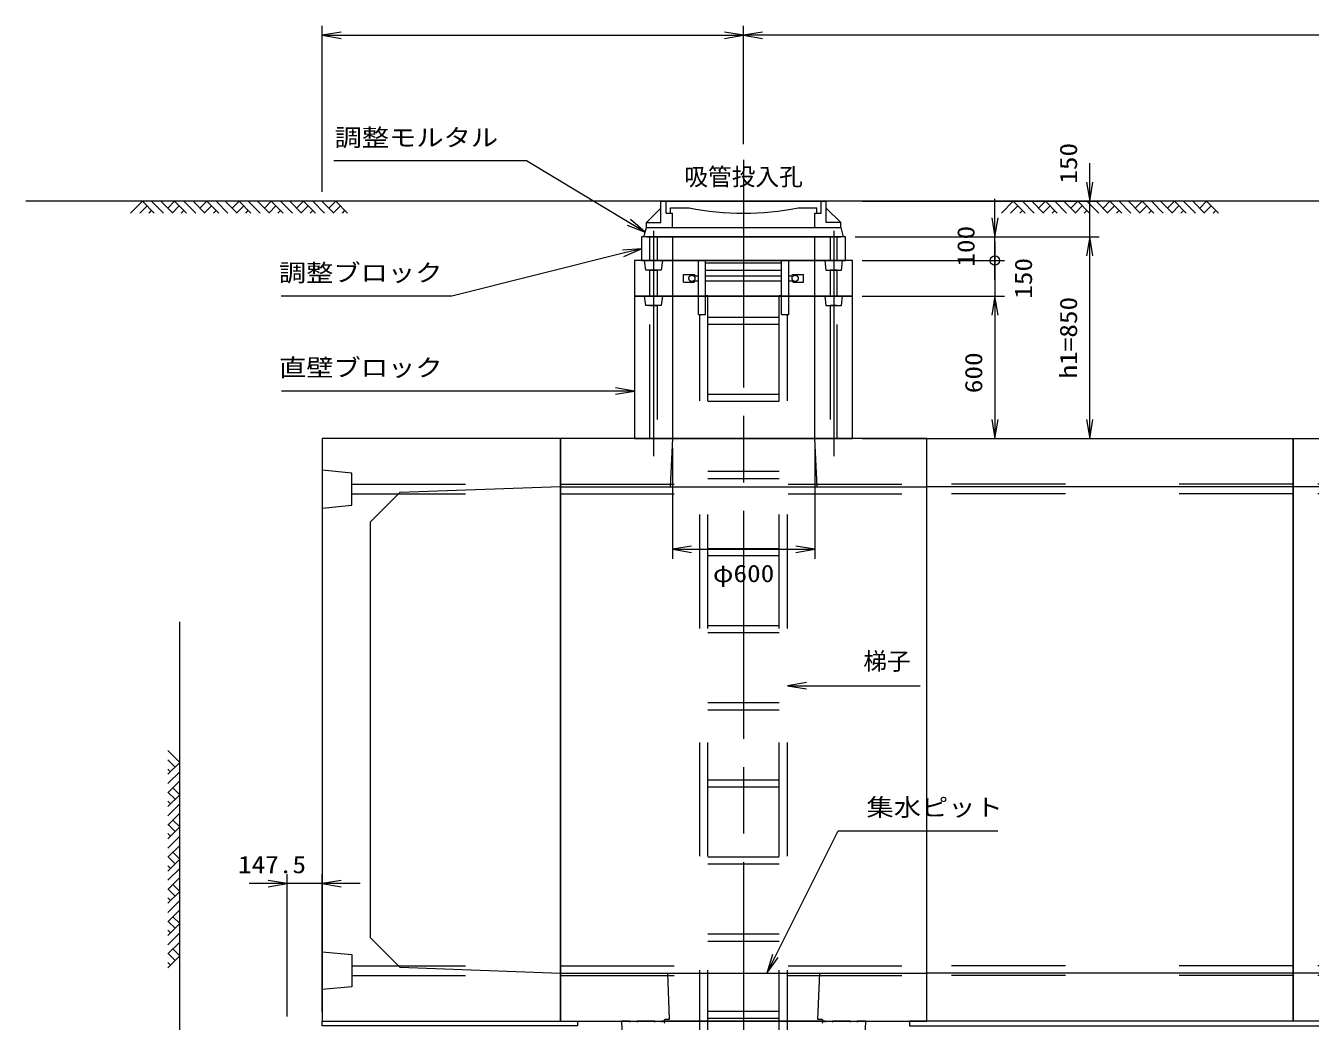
# Model space of a CAD drawing. Units: millimetres at full size. Extents: x 0 to 33600, y -55520 to -31760.
# Drawn here: x 16455 to 21873, y -39966 to -35770 of the extents above; entities that cross this region are included whole.
import ezdxf
from ezdxf.enums import TextEntityAlignment as Align

# ---------------------------------------------------------------- set-up
doc = ezdxf.new("R2010")
doc.units = ezdxf.units.MM
doc.header["$LTSCALE"] = 80.0044
doc.linetypes.add('CHAIN', pattern=[18.5, 12, -1.5, 3.5, -1.5])
doc.linetypes.add('DASHED_SPACED', pattern=[12, 6, -6])
for name, color, linetype, lineweight in [('0_2', 4, 'Continuous', 13), ('FRP', 4, 'DASHED_SPACED', 13), ('寸法', 6, 'Continuous', 13), ('文字', 2, 'Continuous', 13), ('ﾊｯﾁﾝｸﾞ', 4, 'Continuous', 9)]:
    doc.layers.add(name, color=color, linetype=linetype, lineweight=lineweight)
doc.styles.add('ＭＳ ゴシック', font='')
doc.styles.get('ＭＳ ゴシック').set_extended_font_data('MS Gothic')

# ---------------------------------------------------------------- blocks, each defined once
blk = doc.blocks.new('open_arrow')
at = {"color": 0, "linetype": 'Continuous', "lineweight": -2}
blk.add_lwpolyline([(7.5, 1.25), (0, 0), (7.5, -1.25)], dxfattribs=at)
blk = doc.blocks.new('dimension_origin')
at = {"color": 0, "linetype": 'Continuous', "lineweight": -2}
blk.add_circle((0, 0), 1.25, dxfattribs=at)

msp = doc.modelspace()

# ---------------------------------------------------------------- linework, layer by layer
at = {"layer": '0_2', "color": 2, "linetype": 'CHAIN'}
for p, q in [((19482.5, -36335), (19482.5, -40934.49)), ((19102.5, -36635), (19102.5, -37585)), ((19862.5, -36635), (19862.5, -37585))]:
    msp.add_line(p, q, dxfattribs=at)
at = {"layer": '0_2'}
for p, q in [((29590, -36510), (16455, -36510)), ((19133.5, -36510), (19831.5, -36510)), ((19133.5, -36600), (19133.5, -36510)), ((19155.5, -36560), (19155.5, -36510)), ((19809.5, -36560), (19809.5, -36510)), ((19831.5, -36600), (19831.5, -36510)), ((19072.5, -36600), (19133.5, -36539)), ((19155.5, -36560), (19182.5, -36560)), ((19174, -36538), (19252.5, -36538)), ((19174, -36560), (19174, -36538)), ((19182.5, -36620), (19182.5, -36560)), ((19712.5, -36538), (19791, -36538)), ((19782.5, -36560), (19809.5, -36560)), ((19782.5, -36620), (19782.5, -36560)), ((19791, -36560), (19791, -36538)), ((19831.5, -36539), (19892.5, -36600)), ((19072.5, -36620), (19072.5, -36600)), ((19072.5, -36600), (19133.5, -36600)), ((19072.5, -36620), (19892.5, -36620)), ((19892.5, -36600), (19831.5, -36600)), ((19892.5, -36620), (19892.5, -36600)), ((19072.5, -36660), (19892.5, -36660))]:
    msp.add_line(p, q, dxfattribs=at)
at = {"layer": '0_2', "linetype": 'DASHED_SPACED'}
for p, q in [((17830, -37703), (18710, -37703)), ((18710, -37703), (20255, -37703)), ((21800, -37703), (20255, -37703)), ((23345, -37703), (21800, -37703)), ((17830, -37743), (18710, -37743)), ((18710, -37743), (20255, -37743)), ((21800, -37743), (20255, -37743)), ((23345, -37743), (21800, -37743)), ((17830, -39733), (18710, -39733)), ((18710, -39733), (20255, -39733)), ((21800, -39733), (20255, -39733)), ((23345, -39733), (21800, -39733)), ((17830, -39773), (18710, -39773)), ((18710, -39773), (20255, -39773)), ((21800, -39773), (20255, -39773)), ((23345, -39773), (21800, -39773))]:
    msp.add_line(p, q, dxfattribs=at)
at = {"layer": '0_2', "color": 3}
for p, q in [((18710, -37713), (20255, -37713)), ((21800, -37713), (20255, -37713)), ((23345, -37713), (21800, -37713)), ((18710, -39763), (20255, -39763)), ((21800, -39763), (20255, -39763)), ((23345, -39763), (21800, -39763))]:
    msp.add_line(p, q, dxfattribs=at)
at = {"layer": '0_2'}
msp.add_lwpolyline([(19072.5, -36620), (19892.5, -36620), (19902.5, -36660), (19062.5, -36660)], close=True, dxfattribs=at)
at = {"layer": '0_2', "color": 3}
for points in [[(19052.5, -36760), (19912.5, -36760), (19912.5, -36660), (19052.5, -36660)], [(19182.5, -36910), (19782.5, -36910), (19782.5, -36660), (19182.5, -36660)], [(19182.5, -36760), (19782.5, -36760), (19782.5, -36660), (19182.5, -36660)], [(19022.5, -36910), (19942.5, -36910), (19942.5, -36760), (19022.5, -36760)], [(19022.5, -37510), (19942.5, -37510), (19942.5, -36910), (19022.5, -36910)], [(19182.5, -37510), (19782.5, -37510), (19782.5, -36910), (19182.5, -36910)], [(18710, -37510), (17705, -37510), (17705, -39966), (18710, -39966)], [(18710, -39966), (20255, -39966), (20255, -37510), (18710, -37510)], [(19172.5, -37713), (19792.5, -37713), (19782.5, -37510), (19182.5, -37510)], [(21800, -39966), (20255, -39966), (20255, -37510), (21800, -37510)], [(23345, -39966), (21800, -39966), (21800, -37510), (23345, -37510)], [(19794.74, -39957), (19814.02, -39957), (19817.02, -39966), (19147.98, -39966), (19150.98, -39957), (19170.26, -39957), (19162.5, -39763), (19802.5, -39763)]]:
    msp.add_lwpolyline(points, close=True, dxfattribs=at)
at = {"layer": '0_2', "linetype": 'DASHED_SPACED'}
for points in [[(19117.5, -36760), (19087.5, -36760), (19087.5, -36660), (19117.5, -36660)], [(19847.5, -36760), (19877.5, -36760), (19877.5, -36660), (19847.5, -36660)], [(19135, -36800), (19070, -36800), (19065, -36760), (19140, -36760)], [(19830, -36800), (19895, -36800), (19900, -36760), (19825, -36760)], [(19117.5, -36910), (19087.5, -36910), (19087.5, -36800), (19117.5, -36800)], [(19847.5, -36910), (19877.5, -36910), (19877.5, -36800), (19847.5, -36800)], [(19135, -36950), (19070, -36950), (19065, -36910), (19140, -36910)], [(19830, -36950), (19895, -36950), (19900, -36910), (19825, -36910)], [(19117.5, -37510), (19087.5, -37510), (19087.5, -36950), (19117.5, -36950)], [(19847.5, -37510), (19877.5, -37510), (19877.5, -36950), (19847.5, -36950)], [(17705, -37803), (17830, -37790.5), (17830, -37655.5), (17705, -37643)], [(17705, -39673), (17830, -39685.5), (17830, -39820.5), (17705, -39833)]]:
    msp.add_lwpolyline(points, close=True, dxfattribs=at)
at = {"layer": '0_2', "color": 3}
for points in [[(19182.5, -36660), (19782.5, -36660), (19182.5, -36660)], [(18710, -37713), (18033, -37738), (17908, -37863), (17908, -39613), (18033, -39738), (18710, -39763)], [(19005.62, -39970.5), (19003.12, -39966), (18967.46, -39966), (18987.46, -40469)], [(19110.62, -39970.5), (19108.12, -39966), (19033.12, -39966), (19030.62, -39970.5)], [(19150.98, -39975), (19147.98, -39966), (19138.12, -39966), (19135.62, -39970.5)], [(19829.38, -39970.5), (19826.88, -39966), (19817.02, -39966), (19814.02, -39975)], [(19934.38, -39970.5), (19931.88, -39966), (19856.88, -39966), (19854.38, -39970.5)], [(19977.54, -40469), (19997.54, -39966), (19961.88, -39966), (19959.38, -39970.5)]]:
    msp.add_lwpolyline(points, dxfattribs=at)
at = {"layer": '0_2'}
msp.add_lwpolyline([(17557.5, -40286), (17105, -40286), (17105, -38283)], dxfattribs=at)
at = {"layer": '0_2', "color": 7}
msp.add_lwpolyline([(17705, -39966), (18782.5, -39966), (18782.5, -39986), (17705, -39986)], close=True, dxfattribs=at)
at = {"layer": '0_2'}
msp.add_arc((19482.5, -35346.73), 1213.27, 259.07231, 280.92769, dxfattribs=at)
at = {"layer": 'FRP'}
for p, q in [((19291.86, -36987.45), (19291.86, -36760)), ((19291.86, -36760), (19321.86, -36760)), ((19321.86, -36987.45), (19321.86, -36760)), ((19321.86, -36770), (19643.14, -36770)), ((19643.14, -36987.45), (19643.14, -36760)), ((19643.14, -36760), (19673.14, -36760)), ((19673.14, -36987.45), (19673.14, -36760)), ((19229.5, -36818.5), (19274.3, -36818.5)), ((19229.5, -36851.5), (19229.5, -36818.5)), ((19274.3, -36818.5), (19278.5, -36824)), ((19278.5, -36824), (19291.86, -36824)), ((19321.86, -36800), (19643.14, -36800)), ((19321.86, -36824), (19643.14, -36824)), ((19673.14, -36824), (19686.5, -36824)), ((19686.5, -36824), (19690.7, -36818.5)), ((19690.7, -36818.5), (19735.5, -36818.5)), ((19735.5, -36851.5), (19735.5, -36818.5)), ((19735.5, -36851.5), (19735.5, -36818.5)), ((19229.5, -36851.5), (19273.79, -36851.5)), ((19273.79, -36851.5), (19278.5, -36846)), ((19278.5, -36846), (19291.86, -36846)), ((19321.86, -36846), (19643.14, -36846)), ((19673.14, -36846), (19686.5, -36846)), ((19686.5, -36846), (19691.2, -36851.5)), ((19691.2, -36851.5), (19735.5, -36851.5)), ((19321.86, -36907.45), (19332.5, -36907.45)), ((19332.5, -40231), (19332.5, -36907.45)), ((19632.5, -40231), (19632.5, -36907.45)), ((19632.5, -36907.45), (19643.14, -36907.45)), ((19291.86, -36987.45), (19321.86, -36987.45)), ((19297.5, -40231), (19297.5, -36987.45)), ((19332.5, -36998), (19632.5, -36998)), ((19643.14, -36987.45), (19673.14, -36987.45)), ((19667.5, -40231), (19667.5, -36987.45)), ((19332.5, -37028), (19632.5, -37028)), ((19332.5, -37323), (19632.5, -37323)), ((19332.5, -37353), (19632.5, -37353)), ((19332.5, -37648), (19632.5, -37648)), ((19332.5, -37678), (19632.5, -37678)), ((19332.5, -37973), (19632.5, -37973)), ((19332.5, -38003), (19632.5, -38003)), ((19332.5, -38298), (19632.5, -38298)), ((19332.5, -38328), (19632.5, -38328)), ((19332.5, -38623), (19632.5, -38623)), ((19332.5, -38653), (19632.5, -38653)), ((19332.5, -38948), (19632.5, -38948)), ((19332.5, -38978), (19632.5, -38978)), ((19332.5, -39273), (19632.5, -39273)), ((19332.5, -39303), (19632.5, -39303)), ((19332.5, -39598), (19632.5, -39598)), ((19332.5, -39628), (19632.5, -39628)), ((19332.5, -39923), (19632.5, -39923)), ((19332.5, -39953), (19632.5, -39953))]:
    msp.add_line(p, q, dxfattribs=at)
for centre in [(19264.68, -36835), (19700.32, -36835)]:
    msp.add_circle(centre, 13, dxfattribs=at)
at = {"layer": '寸法'}
for p, q in [((17705, -36470), (17705, -35770)), ((17705, -35810), (19482.5, -35810)), ((19482.5, -36270), (19482.5, -35770)), ((19482.5, -36230), (19482.5, -35770)), ((27440, -35810), (19482.5, -35810)), ((20942.5, -36820), (20942.5, -36350)), ((19982.5, -36510), (20982.5, -36510)), ((20542.5, -36840), (20542.5, -36500)), ((19952.5, -36660), (20582.5, -36660)), ((19982.5, -36660), (20982.5, -36660)), ((19982.5, -36660), (20982.5, -36660)), ((20942.5, -37510), (20942.5, -36660)), ((20542.5, -36680), (20542.5, -37070)), ((19982.5, -36760), (20582.5, -36760)), ((19982.5, -36760), (20582.5, -36760)), ((19982.5, -36910), (20582.5, -36910)), ((19982.5, -36910), (20582.5, -36910)), ((20542.5, -36910), (20542.5, -37510)), ((19982.5, -37510), (20982.5, -37510)), ((19982.5, -37510), (20582.5, -37510)), ((19182.5, -37550), (19182.5, -38016.53)), ((19782.5, -37550), (19782.5, -38016.53)), ((19182.5, -37976.53), (19782.5, -37976.53)), ((17865, -39386), (17397.5, -39386)), ((17557.5, -39946), (17557.5, -39346)), ((17705, -39926), (17705, -39346))]:
    msp.add_line(p, q, dxfattribs=at)
for points in [[(19067.5, -36640), (18998.9, -36598.84), (18567.5, -36340), (17754.17, -36340)], [(19052.5, -36710), (18974.89, -36729.4), (18252.5, -36910), (17532.5, -36910)], [(19022.5, -37310), (18942.5, -37310), (18253.17, -37310), (17533.17, -37310)], [(19667.5, -38552), (19747.5, -38552), (20227.65, -38552)], [(19580.83, -39763), (19616.61, -39691.45), (19880.83, -39163), (20554.17, -39163)]]:
    msp.add_lwpolyline(points, dxfattribs=at)
at = {"layer": 'ﾊｯﾁﾝｸﾞ'}
for p, q in [((16897.35, -36560), (16947.35, -36510)), ((16947.35, -36510), (16997.35, -36560)), ((16986.24, -36510), (17036.24, -36560)), ((17025.13, -36510), (17075.13, -36560)), ((17054.18, -36539.05), (17083.24, -36510)), ((17083.24, -36510), (17133.24, -36560)), ((17122.13, -36510), (17172.13, -36560)), ((17161.02, -36510), (17211.02, -36560)), ((17190.07, -36539.05), (17219.12, -36510)), ((17219.12, -36510), (17269.12, -36560)), ((17258.01, -36510), (17308.01, -36560)), ((17296.9, -36510), (17346.9, -36560)), ((17325.95, -36539.05), (17355, -36510)), ((17355, -36510), (17405, -36560)), ((17393.89, -36510), (17443.89, -36560)), ((17432.78, -36510), (17482.78, -36560)), ((17461.83, -36539.05), (17490.88, -36510)), ((17490.88, -36510), (17540.88, -36560)), ((17529.77, -36510), (17579.77, -36560)), ((17568.66, -36510), (17618.66, -36560)), ((17597.71, -36539.05), (17626.76, -36510)), ((17626.76, -36510), (17676.76, -36560)), ((17665.65, -36510), (17715.65, -36560)), ((17704.54, -36510), (17754.54, -36560)), ((17733.59, -36539.05), (17762.65, -36510)), ((17762.65, -36510), (17812.65, -36560)), ((20569.85, -36560), (20619.85, -36510)), ((20619.85, -36510), (20669.85, -36560)), ((20658.74, -36510), (20708.74, -36560)), ((20697.63, -36510), (20747.63, -36560)), ((20726.68, -36539.05), (20755.74, -36510)), ((20755.74, -36510), (20805.74, -36560)), ((20794.63, -36510), (20844.63, -36560)), ((20833.52, -36510), (20883.52, -36560)), ((20862.57, -36539.05), (20891.62, -36510)), ((20891.62, -36510), (20941.62, -36560)), ((20930.51, -36510), (20980.51, -36560)), ((20969.4, -36510), (21019.4, -36560)), ((20998.45, -36539.05), (21027.5, -36510)), ((21027.5, -36510), (21077.5, -36560)), ((21066.39, -36510), (21116.39, -36560)), ((21105.28, -36510), (21155.28, -36560)), ((21134.33, -36539.05), (21163.38, -36510)), ((21163.38, -36510), (21213.38, -36560)), ((21202.27, -36510), (21252.27, -36560)), ((21241.16, -36510), (21291.16, -36560)), ((21270.21, -36539.05), (21299.26, -36510)), ((21299.26, -36510), (21349.26, -36560)), ((21338.15, -36510), (21388.15, -36560)), ((21377.04, -36510), (21427.04, -36560)), ((21406.09, -36539.05), (21435.15, -36510)), ((21435.15, -36510), (21485.15, -36560)), ((16936.24, -36560), (16966.8, -36529.44)), ((16975.13, -36560), (16986.24, -36548.89)), ((17073.63, -36558.5), (17102.68, -36529.44)), ((17111.02, -36560), (17122.13, -36548.89)), ((17209.51, -36558.5), (17238.56, -36529.44)), ((17246.9, -36560), (17258.01, -36548.89)), ((17345.39, -36558.5), (17374.44, -36529.44)), ((17382.78, -36560), (17393.89, -36548.89)), ((17481.28, -36558.5), (17510.33, -36529.44)), ((17518.66, -36560), (17529.77, -36548.89)), ((17617.16, -36558.5), (17646.21, -36529.44)), ((17654.54, -36560), (17665.65, -36548.89)), ((17753.04, -36558.5), (17782.09, -36529.44)), ((17790.43, -36560), (17801.54, -36548.89)), ((20608.74, -36560), (20639.3, -36529.44)), ((20647.63, -36560), (20658.74, -36548.89)), ((20746.13, -36558.5), (20775.18, -36529.44)), ((20783.52, -36560), (20794.63, -36548.89)), ((20882.01, -36558.5), (20911.06, -36529.44)), ((20919.4, -36560), (20930.51, -36548.89)), ((21017.89, -36558.5), (21046.94, -36529.44)), ((21055.28, -36560), (21066.39, -36548.89)), ((21153.78, -36558.5), (21182.83, -36529.44)), ((21191.16, -36560), (21202.27, -36548.89)), ((21289.66, -36558.5), (21318.71, -36529.44)), ((21327.04, -36560), (21338.15, -36548.89)), ((21425.54, -36558.5), (21454.59, -36529.44)), ((21462.93, -36560), (21474.04, -36548.89)), ((17055, -38825.35), (17105, -38875.35)), ((17055, -38864.24), (17085.56, -38894.8)), ((17105, -38875.35), (17055, -38925.35)), ((17055, -38903.13), (17066.11, -38914.24)), ((17105, -38914.24), (17055, -38964.24)), ((17105, -38953.13), (17055, -39003.13)), ((17056.5, -39001.63), (17085.56, -39030.68)), ((17075.95, -38982.18), (17105, -39011.24)), ((17105, -39011.24), (17055, -39061.24)), ((17055, -39039.02), (17066.11, -39050.13)), ((17105, -39050.13), (17055, -39100.13)), ((17105, -39089.02), (17055, -39139.02)), ((17105, -39147.12), (17055, -39197.12)), ((17056.5, -39137.51), (17085.56, -39166.56)), ((17075.95, -39118.07), (17105, -39147.12)), ((17055, -39174.9), (17066.11, -39186.01)), ((17105, -39186.01), (17055, -39236.01)), ((17105, -39224.9), (17055, -39274.9)), ((17056.5, -39273.39), (17085.56, -39302.44)), ((17075.95, -39253.95), (17105, -39283)), ((17105, -39283), (17055, -39333)), ((17055, -39310.78), (17066.11, -39321.89)), ((17105, -39321.89), (17055, -39371.89)), ((17105, -39360.78), (17055, -39410.78)), ((17105, -39418.88), (17055, -39468.88)), ((17056.5, -39409.28), (17085.56, -39438.33)), ((17075.95, -39389.83), (17105, -39418.88)), ((17055, -39446.66), (17066.11, -39457.77)), ((17105, -39457.77), (17055, -39507.77)), ((17105, -39496.66), (17055, -39546.66)), ((17056.5, -39545.16), (17085.56, -39574.21)), ((17075.95, -39525.71), (17105, -39554.76)), ((17105, -39554.76), (17055, -39604.76)), ((17055, -39582.54), (17066.11, -39593.65)), ((17105, -39593.65), (17055, -39643.65)), ((17105, -39632.54), (17055, -39682.54)), ((17105, -39690.65), (17055, -39740.65)), ((17056.5, -39681.04), (17085.56, -39710.09)), ((17075.95, -39661.59), (17105, -39690.65)), ((17055, -39718.43), (17066.11, -39729.54))]:
    msp.add_line(p, q, dxfattribs=at)
msp.add_lwpolyline([(20182.5, -39986), (27440.5, -39986), (27440.5, -39966), (20182.5, -39966)], close=True, dxfattribs=at)

# ---------------------------------------------------------------- block references
at = {"layer": '寸法', "xscale": 10.7, "yscale": 10.7}
for p in [(17705, -35810), (19482.5, -35810), (19182.5, -37976.53), (19667.5, -38552), (17705, -39386)]:
    msp.add_blockref('open_arrow', p, dxfattribs=at)
at = {"layer": '寸法'}
for name, p, xscale, yscale, rotation in [('open_arrow', (19482.5, -35810), 10.7, 10.7, 180), ('open_arrow', (20942.5, -36510), 10.7, 10.7, 90), ('open_arrow', (19067.5, -36640), 10.7, 10.7, 149), ('open_arrow', (20542.5, -36660), 10.7, 10.7, 90), ('open_arrow', (20942.5, -36660), 10.7, 10.7, 270), ('open_arrow', (20942.5, -36660), 10.7, 10.7, 270), ('open_arrow', (19052.5, -36710), 10.7, 10.7, 194), ('dimension_origin', (20542.5, -36760), 16, 16, 90), ('dimension_origin', (20542.5, -36760), 16, 16, 270), ('open_arrow', (20542.5, -36910), 10.7, 10.7, 270), ('open_arrow', (20542.5, -36910), 10.7, 10.7, 270), ('open_arrow', (19022.5, -37310), 10.7, 10.7, 180), ('open_arrow', (20542.5, -37510), 10.7, 10.7, 90), ('open_arrow', (20942.5, -37510), 10.7, 10.7, 90), ('open_arrow', (19782.5, -37976.53), 10.7, 10.7, 180), ('open_arrow', (17557.5, -39386), 10.7, 10.7, 180), ('open_arrow', (19580.83, -39763), 10.7, 10.7, 63.4)]:
    msp.add_blockref(name, p, dxfattribs=dict(at, xscale=xscale, yscale=yscale, rotation=rotation))

# ---------------------------------------------------------------- texts
at = {"layer": '寸法', "style": 'ＭＳ ゴシック', "width": 1.15}
for s, p in [('調整モルタル', (18447.5, -36300)), ('調整ブロック', (18212.5, -36870)), ('直壁ブロック', (18213.17, -37270))]:
    msp.add_text(s, height=73.31, dxfattribs=at).set_placement(p, align=Align.BOTTOM_RIGHT)
for s, p in [('150', (20852.5, -36350)), ('100', (20420.09, -36699.58)), ('150', (20662.44, -36835)), ('h1=850', (20852.5, -37085)), ('600', (20452.5, -37232.89))]:
    msp.add_text(s, height=73.31, rotation=90, dxfattribs=at).set_placement(p, align=Align.MIDDLE_CENTER)
for s, p in [('φ600', (19482.5, -38078.71)), ('147.5', (17493.94, -39305.58))]:
    msp.add_text(s, height=73.31, dxfattribs=at).set_placement(p, align=Align.MIDDLE_CENTER)
at = {"layer": '寸法', "color": 3, "style": 'ＭＳ ゴシック'}
msp.add_text('梯子', height=73.31, dxfattribs=at).set_placement((19987.5, -38412), align=Align.TOP_LEFT)
at = {"layer": '寸法', "style": 'ＭＳ ゴシック', "width": 1.15}
msp.add_text('集水ピット', height=73.31, dxfattribs=at).set_placement((20000.83, -39123), align=Align.BOTTOM_LEFT)
at = {"layer": '文字', "style": 'ＭＳ ゴシック'}
msp.add_text('吸管投入孔', height=73.31, dxfattribs=at).set_placement((19482.5, -36370), align=Align.TOP_CENTER)

doc.saveas('drawing.dxf')
